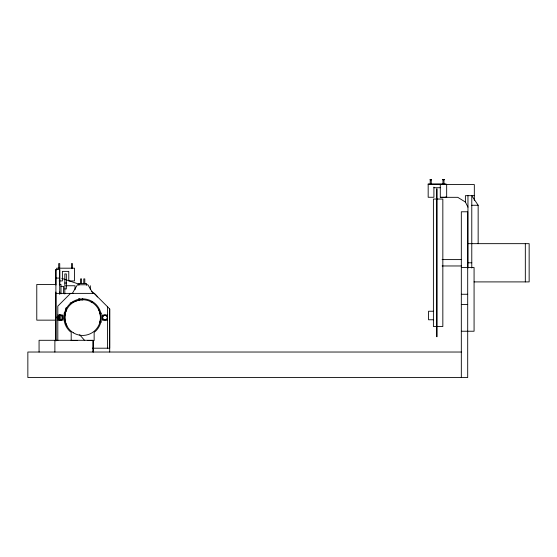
<?xml version="1.0" encoding="UTF-8"?>
<svg xmlns="http://www.w3.org/2000/svg" width="557" height="557" viewBox="0 0 557 557"><rect width="100%" height="100%" fill="white"/><g stroke="black" fill="none" stroke-linecap="round" stroke-linejoin="round"><path stroke-width="0.84" d="M55.895 340.55L55.902 269.463L59.724 269.463L59.724 293.992M57.81 319.008L57.81 316.439M59.724 320.157L59.724 315.053M66.095 310.576L66.095 307.965M93.123 340.299L93.123 352.031L93.123 340.299L39.067 340.299L39.067 352.031M55.895 293.386L94.147 293.386L109.701 308.94L109.701 348.202L92.344 348.202M65.594 312.456L64.842 317.051L65.315 321.688L66.965 326.047M99.78 322.733C100.97 318.179 100.539 313.354 98.408 309.142M72.347 293.386L77.444 284.766L87.902 284.766L92.998 293.386M91.132 302.528L92.594 301.685M70.085 303.119L80.459 299.562L79.86 299.36A7.777 7.777 0 0 1 78.579 298.719M64.013 313.173L65.475 313.166M99.891 322.023L101.353 322.016M430.213 179.563L431.236 179.563M442.968 179.563L443.985 179.563M430.213 179.758L431.236 179.758M442.968 179.758L443.985 179.758M430.213 179.841L431.236 179.841M442.968 179.841L443.985 179.841M428.173 184.562L474.327 184.576L474.327 200.45M433.91 187.737L440.288 187.737M474.327 195.667L465.401 195.667L465.401 202.038L467.957 207.141M440.288 184.576L440.288 197.324L446.025 197.262L446.025 196.6M440.288 197.324L457.757 197.324L465.401 202.038M436.591 199.037L433.402 199.037L433.402 326.527L436.591 326.527M437.099 199.037L442.836 199.037L442.836 326.527L437.099 326.527M471.779 205.268L478.15 205.268L478.15 243.66M467.957 243.66L529.15 243.66L529.15 281.905L474.042 281.905M442.105 259.597L461.231 259.597M467.957 262.786L471.779 262.786M442.105 265.968L461.231 265.968M461.321 267.492L474.077 267.492L474.077 331.234L461.321 331.234M55.902 278.082L59.724 278.082M59.119 280.937L62.398 280.937L62.398 271.377L68.776 271.377L68.776 280.937L74.513 280.937L74.513 268.189L56.661 268.189L56.661 269.887M64.821 283.026L66.353 283.026M55.804 284.467L36.776 284.467L36.776 320.15L55.804 320.15M59.265 284.467L60.998 284.467L60.998 293.852M65.67 285.748L75.021 285.748L75.021 289.682M60.998 286.368L63.547 286.368L63.547 293.706M64.821 288.937L66.353 288.937L66.353 273.926L64.821 273.926L64.821 294.005M73.009 293.386L70.558 293.386L57.81 306.134L57.81 340.557M461.321 294.263L467.699 294.263M78.419 299.757L81.823 299.757M461.321 304.463L467.699 304.463M433.534 311.231L428.556 311.231L428.556 319.774L433.534 319.774M99.933 313.173L101.458 313.173M57.81 315.053L62.913 315.053L62.913 320.157L57.81 320.157M107.536 315.053L102.432 315.053L102.432 320.157L107.536 320.157M77.569 340.557L71.199 340.557L71.199 332.223L70.21 331.603A18.743 18.743 0 0 1 69.165 304.609A18.743 18.743 0 0 1 96.18 304.609A18.743 18.743 0 0 1 95.136 331.603L94.147 332.223L94.147 340.557L87.769 340.557M461.321 352.031L27.85 352.031L27.85 377.528L467.699 377.528L467.699 331.54M61.806 278.361L79.623 284.39M79.616 334.708L84.685 340.501M478.15 205.268L471.779 195.667L471.779 268.001M525.328 243.66L525.328 281.905M467.957 195.667L467.957 268.001M467.699 331.234L467.699 211.785L461.321 211.785L461.321 377.528M446.665 184.576L446.665 197.324M446.025 184.562L446.025 183.894L428.173 183.894L428.173 197.262L433.91 197.262L433.91 187.075M437.099 188.837L437.099 336.727M436.591 188.837L436.591 336.727M109.701 308.94L109.701 352.031M107.536 306.768L107.536 348.202M90.325 285.748L90.325 289.682M86.495 285.191L86.495 283.485L78.843 283.485L78.843 285.191M84.803 283.485L84.803 278.897L83.78 278.897L83.78 283.485M82.687 298.496L82.687 300.188M81.566 283.485L81.566 278.897L80.542 278.897L80.542 283.485M72.473 268.189L72.473 263.6L71.449 263.6L71.449 268.189M66.095 307.944L66.095 311.447M60.998 315.276L60.998 320.15M59.724 268.189L59.724 263.6L58.701 263.6L58.701 268.189M59.724 269.463L59.724 285.01M59.724 292.028L59.724 294.047M59.724 314.656L59.724 320.254M55.902 269.463L55.895 285.045M55.895 292.028L55.895 340.961M54.878 340.299L54.878 352.031M81.963 299.722A7.652 7.652 0 0 1 79.261 298.956M91.78 291.652A18.193 18.193 0 0 1 97.586 296.972M106.561 315.582A2.548 2.548 0 0 1 105.955 319.955M104.006 319.941A2.548 2.548 0 0 1 103.456 315.561M104.034 315.227A2.548 2.548 0 0 1 105.99 315.241M55.937 318.033A4.463 4.463 0 0 1 55.972 316.87M62.788 318.409A2.548 2.548 0 0 1 60.873 320.094M59.557 320.01A2.548 2.548 0 0 1 58.958 319.718M58.457 319.279A2.548 2.548 0 0 1 57.956 316.78M58.248 316.181A2.548 2.548 0 0 1 58.687 315.68M59.244 315.311A2.548 2.548 0 0 1 62.663 316.46M431.236 179.472L430.213 179.472L430.213 184.416L431.236 184.416L431.236 179.472M443.985 179.472L442.968 179.472L442.968 184.416L443.985 184.416L443.985 179.472M59.216 319.593A2.298 2.298 0 0 0 62.656 317.608A2.298 2.298 0 0 0 59.216 315.617A2.298 2.298 0 0 0 59.216 319.593M103.839 319.593A2.298 2.298 0 0 0 107.278 317.608A2.298 2.298 0 0 0 103.839 315.617A2.298 2.298 0 0 0 103.839 319.593M73.294 332.773A17.852 17.852 0 0 0 100.525 318.131A17.852 17.852 0 0 0 74.234 301.873A17.852 17.852 0 0 0 73.294 332.773"/></g></svg>
